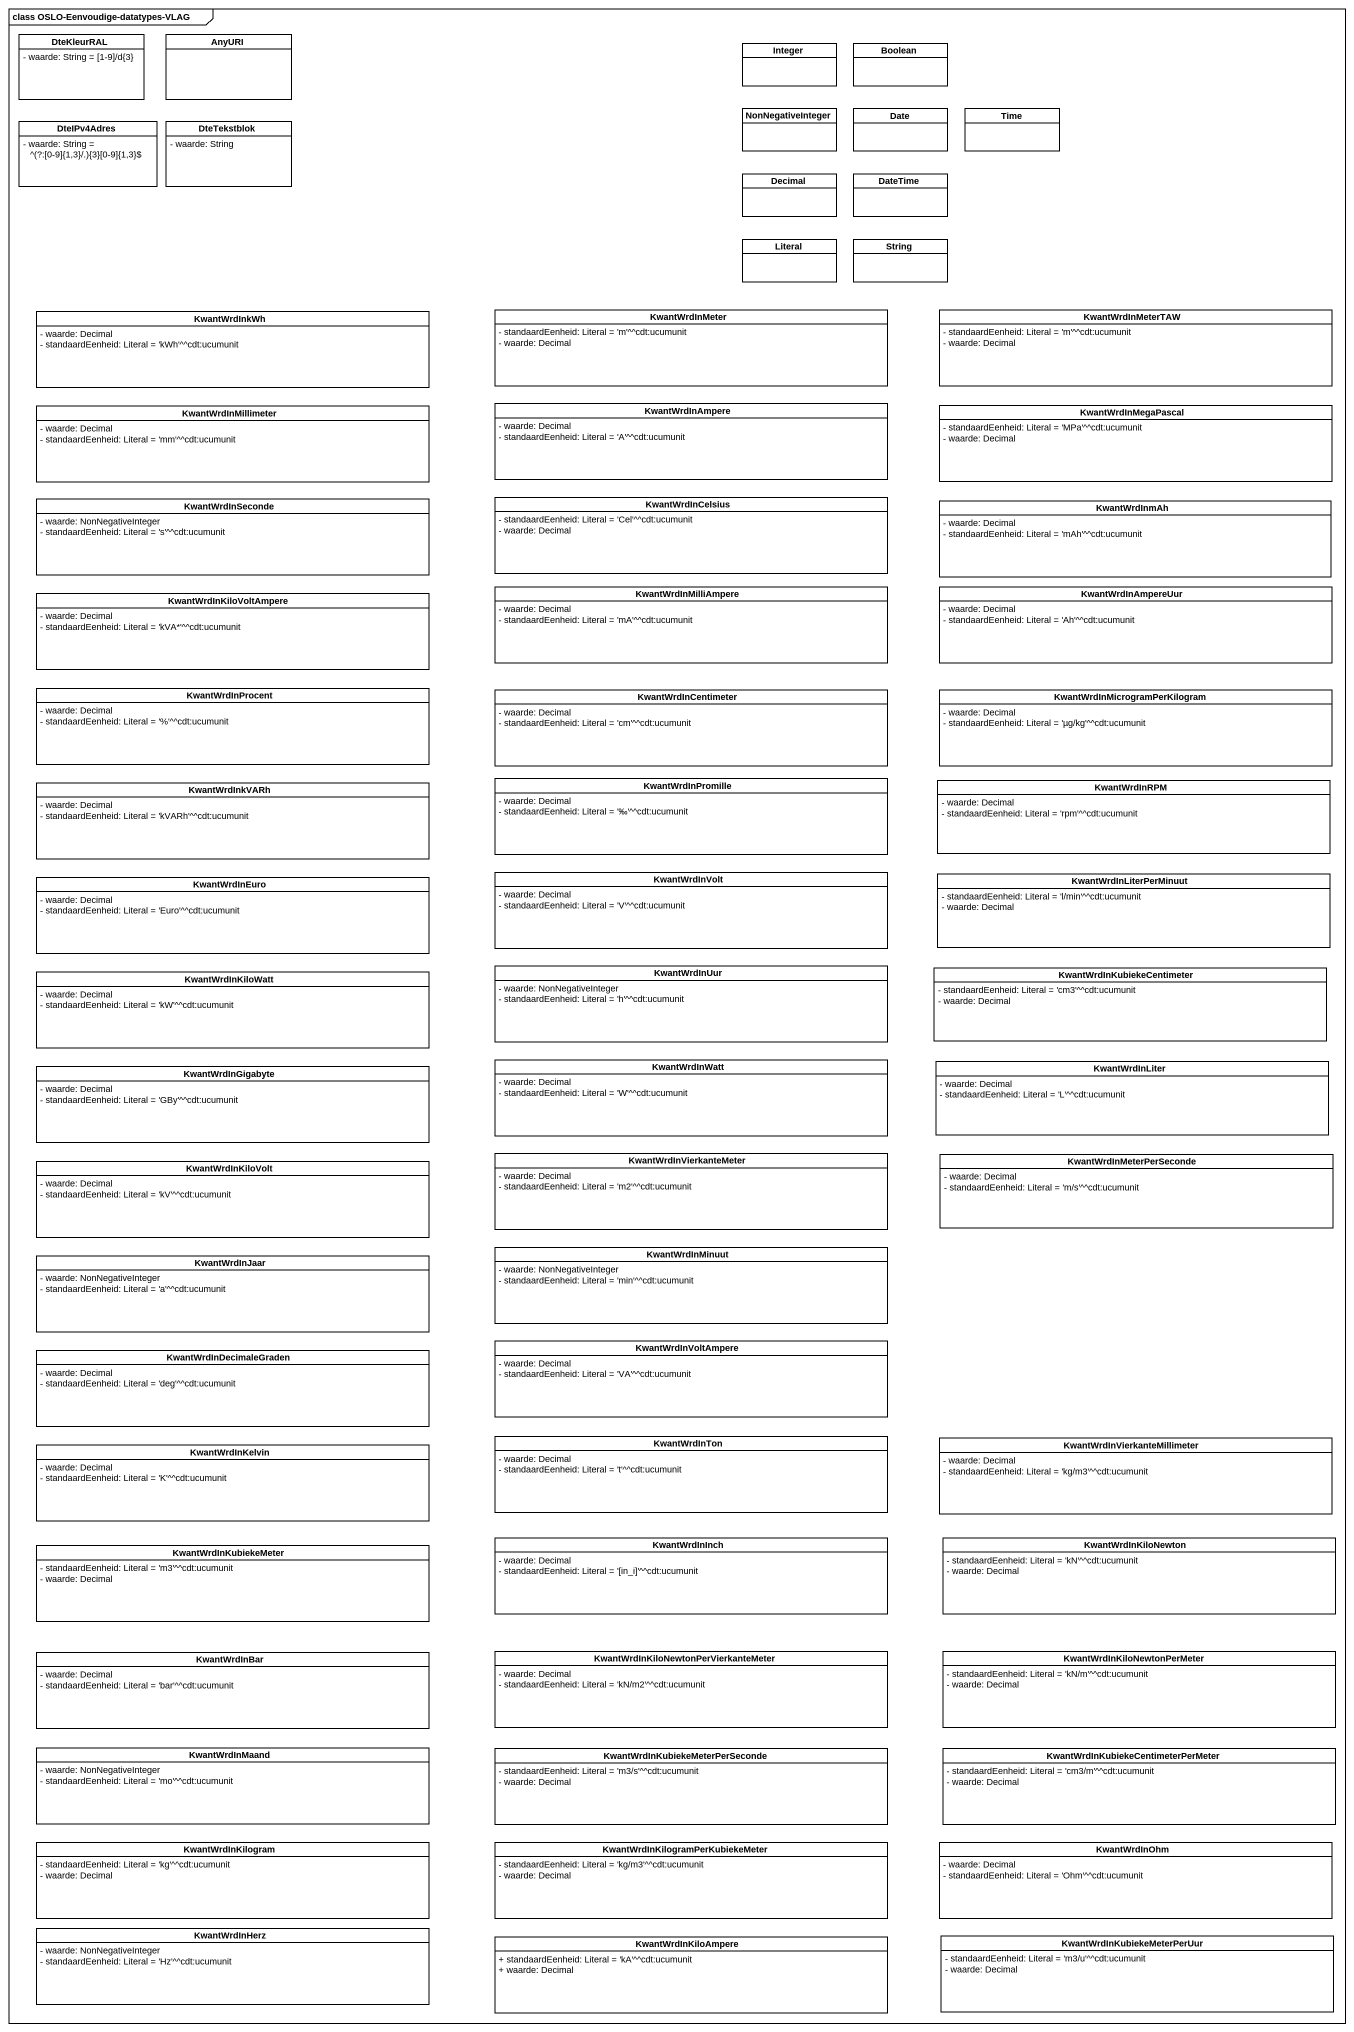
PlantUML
@startuml
mainframe class OSLO-Eenvoudige-datatypes-VLAG
hide circle
hide empty members
skinparam classAttributeIconSize 0
class DteKleurRAL #FFFFFF {
  - waarde: String = [1-9]/d{3}
}
class AnyURI #FFFFFF
class Integer #FFFFFF
class Boolean #FFFFFF
class DteIPv4Adres #FFFFFF {
  {field} - waarde: String = ^(?:[0-9]{1,3}/.){3}[0-9]{1,3}$
}
class DteTekstblok #FFFFFF {
  - waarde: String
}
class NonNegativeInteger #FFFFFF
class Date #FFFFFF
class Time #FFFFFF
class Decimal #FFFFFF
class DateTime #FFFFFF
class Literal #FFFFFF
class String #FFFFFF
class KwantWrdInkWh #FFFFFF {
  - waarde: Decimal
  - standaardEenheid: Literal = 'kWh'^^cdt:ucumunit
}
class KwantWrdInMeter #FFFFFF {
  - standaardEenheid: Literal = 'm'^^cdt:ucumunit
  - waarde: Decimal
}
class KwantWrdInMeterTAW #FFFFFF {
  - standaardEenheid: Literal = 'm'^^cdt:ucumunit
  - waarde: Decimal
}
class KwantWrdInMillimeter #FFFFFF {
  - waarde: Decimal
  - standaardEenheid: Literal = 'mm'^^cdt:ucumunit
}
class KwantWrdInAmpere #FFFFFF {
  - waarde: Decimal
  - standaardEenheid: Literal = 'A'^^cdt:ucumunit
}
class KwantWrdInMegaPascal #FFFFFF {
  - standaardEenheid: Literal = 'MPa'^^cdt:ucumunit
  - waarde: Decimal
}
class KwantWrdInSeconde #FFFFFF {
  - waarde: NonNegativeInteger
  - standaardEenheid: Literal = 's'^^cdt:ucumunit
}
class KwantWrdInCelsius #FFFFFF {
  - standaardEenheid: Literal = 'Cel'^^cdt:ucumunit
  - waarde: Decimal
}
class KwantWrdInmAh #FFFFFF {
  - waarde: Decimal
  - standaardEenheid: Literal = 'mAh'^^cdt:ucumunit
}
class KwantWrdInKiloVoltAmpere #FFFFFF {
  - waarde: Decimal
  - standaardEenheid: Literal = 'kVA*'^^cdt:ucumunit
}
class KwantWrdInMilliAmpere #FFFFFF {
  - waarde: Decimal
  - standaardEenheid: Literal = 'mA'^^cdt:ucumunit
}
class KwantWrdInAmpereUur #FFFFFF {
  - waarde: Decimal
  - standaardEenheid: Literal = 'Ah'^^cdt:ucumunit
}
class KwantWrdInProcent #FFFFFF {
  - waarde: Decimal
  - standaardEenheid: Literal = '%'^^cdt:ucumunit
}
class KwantWrdInCentimeter #FFFFFF {
  - waarde: Decimal
  - standaardEenheid: Literal = 'cm'^^cdt:ucumunit
}
class "KwantWrdInMicrogramPerKilogram" as KwantWrdInMicrogramPerKilogr #FFFFFF {
  - waarde: Decimal
  - standaardEenheid: Literal = 'µg/kg'^^cdt:ucumunit
}
class KwantWrdInkVARh #FFFFFF {
  - waarde: Decimal
  - standaardEenheid: Literal = 'kVARh'^^cdt:ucumunit
}
class KwantWrdInPromille #FFFFFF {
  - waarde: Decimal
  - standaardEenheid: Literal = '‰'^^cdt:ucumunit
}
class KwantWrdInRPM #FFFFFF {
  - waarde: Decimal
  - standaardEenheid: Literal = 'rpm'^^cdt:ucumunit
}
class KwantWrdInVolt #FFFFFF {
  - waarde: Decimal
  - standaardEenheid: Literal = 'V'^^cdt:ucumunit
}
class KwantWrdInLiterPerMinuut #FFFFFF {
  - standaardEenheid: Literal = 'l/min'^^cdt:ucumunit
  - waarde: Decimal
}
class KwantWrdInEuro #FFFFFF {
  - waarde: Decimal
  - standaardEenheid: Literal = 'Euro'^^cdt:ucumunit
}
class KwantWrdInKiloWatt #FFFFFF {
  - waarde: Decimal
  - standaardEenheid: Literal = 'kW'^^cdt:ucumunit
}
class KwantWrdInUur #FFFFFF {
  - waarde: NonNegativeInteger
  - standaardEenheid: Literal = 'h'^^cdt:ucumunit
}
class KwantWrdInKubiekeCentimeter #FFFFFF {
  - standaardEenheid: Literal = 'cm3'^^cdt:ucumunit
  - waarde: Decimal
}
class KwantWrdInGigabyte #FFFFFF {
  - waarde: Decimal
  - standaardEenheid: Literal = 'GBy'^^cdt:ucumunit
}
class KwantWrdInWatt #FFFFFF {
  - waarde: Decimal
  - standaardEenheid: Literal = 'W'^^cdt:ucumunit
}
class KwantWrdInLiter #FFFFFF {
  - waarde: Decimal
  - standaardEenheid: Literal = 'L'^^cdt:ucumunit
}
class KwantWrdInKiloVolt #FFFFFF {
  - waarde: Decimal
  - standaardEenheid: Literal = 'kV'^^cdt:ucumunit
}
class KwantWrdInVierkanteMeter #FFFFFF {
  - waarde: Decimal
  - standaardEenheid: Literal = 'm2'^^cdt:ucumunit
}
class KwantWrdInMeterPerSeconde #FFFFFF {
  - waarde: Decimal
  - standaardEenheid: Literal = 'm/s'^^cdt:ucumunit
}
class KwantWrdInJaar #FFFFFF {
  - waarde: NonNegativeInteger
  - standaardEenheid: Literal = 'a'^^cdt:ucumunit
}
class KwantWrdInMinuut #FFFFFF {
  - waarde: NonNegativeInteger
  - standaardEenheid: Literal = 'min'^^cdt:ucumunit
}
class KwantWrdInVoltAmpere #FFFFFF {
  - waarde: Decimal
  - standaardEenheid: Literal = 'VA'^^cdt:ucumunit
}
class KwantWrdInDecimaleGraden #FFFFFF {
  - waarde: Decimal
  - standaardEenheid: Literal = 'deg'^^cdt:ucumunit
}
class KwantWrdInKelvin #FFFFFF {
  - waarde: Decimal
  - standaardEenheid: Literal = 'K'^^cdt:ucumunit
}
class KwantWrdInTon #FFFFFF {
  - waarde: Decimal
  - standaardEenheid: Literal = 't'^^cdt:ucumunit
}
class "KwantWrdInVierkanteMillimeter" as KwantWrdInVierkanteMillimete #FFFFFF {
  - waarde: Decimal
  - standaardEenheid: Literal = 'kg/m3'^^cdt:ucumunit
}
class KwantWrdInKubiekeMeter #FFFFFF {
  - standaardEenheid: Literal = 'm3'^^cdt:ucumunit
  - waarde: Decimal
}
class KwantWrdInInch #FFFFFF {
  - waarde: Decimal
  - standaardEenheid: Literal = '[in_i]'^^cdt:ucumunit
}
class KwantWrdInKiloNewton #FFFFFF {
  - standaardEenheid: Literal = 'kN'^^cdt:ucumunit
  - waarde: Decimal
}
class KwantWrdInBar #FFFFFF {
  - waarde: Decimal
  - standaardEenheid: Literal = 'bar'^^cdt:ucumunit
}
class "KwantWrdInKiloNewtonPerVierkanteMeter" as KwantWrdInKiloNewtonPerVierk #FFFFFF {
  - waarde: Decimal
  - standaardEenheid: Literal = 'kN/m2'^^cdt:ucumunit
}
class KwantWrdInKiloNewtonPerMeter #FFFFFF {
  - standaardEenheid: Literal = 'kN/m'^^cdt:ucumunit
  - waarde: Decimal
}
class KwantWrdInMaand #FFFFFF {
  - waarde: NonNegativeInteger
  - standaardEenheid: Literal = 'mo'^^cdt:ucumunit
}
class "KwantWrdInKubiekeMeterPerSeconde" as KwantWrdInKubiekeMeterPerSec #FFFFFF {
  - standaardEenheid: Literal = 'm3/s'^^cdt:ucumunit
  - waarde: Decimal
}
class "KwantWrdInKubiekeCentimeterPerMeter" as KwantWrdInKubiekeCentimeterP #FFFFFF {
  - standaardEenheid: Literal = 'cm3/m'^^cdt:ucumunit
  - waarde: Decimal
}
class KwantWrdInKilogram #FFFFFF {
  - standaardEenheid: Literal = 'kg'^^cdt:ucumunit
  - waarde: Decimal
}
class "KwantWrdInKilogramPerKubiekeMeter" as KwantWrdInKilogramPerKubieke #FFFFFF {
  - standaardEenheid: Literal = 'kg/m3'^^cdt:ucumunit
  - waarde: Decimal
}
class KwantWrdInOhm #FFFFFF {
  - waarde: Decimal
  - standaardEenheid: Literal = 'Ohm'^^cdt:ucumunit
}
class KwantWrdInHerz #FFFFFF {
  - waarde: NonNegativeInteger
  - standaardEenheid: Literal = 'Hz'^^cdt:ucumunit
}
class KwantWrdInKiloAmpere #FFFFFF {
  + standaardEenheid: Literal = 'kA'^^cdt:ucumunit
  + waarde: Decimal
}
class KwantWrdInKubiekeMeterPerUur #FFFFFF {
  - standaardEenheid: Literal = 'm3/u'^^cdt:ucumunit
  - waarde: Decimal
}
@enduml
